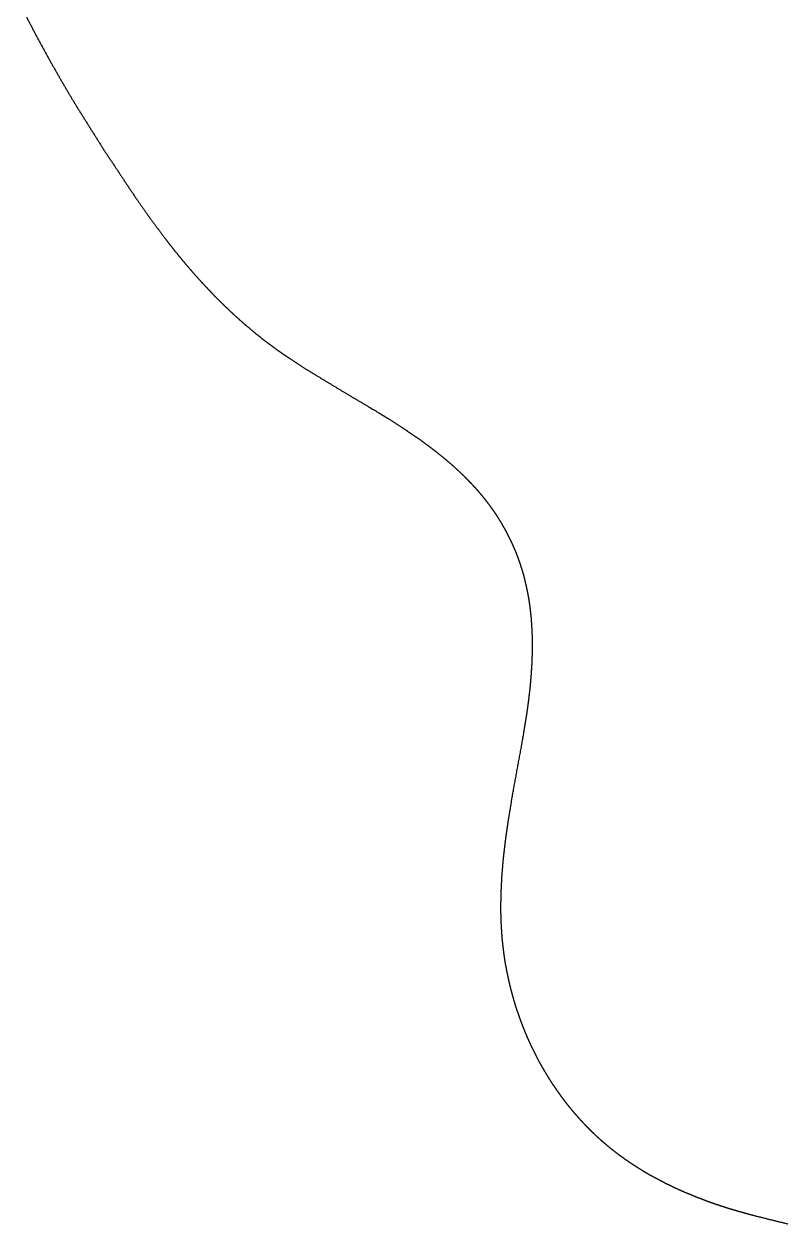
# Model space of a CAD drawing. Header units: feet. Extents: x 3.9 to 4.35, y 0.02 to 1.11.
# Drawn here: x 3.9406 to 4.0151, y 0.019 to 0.1376 of the extents above; entities that cross this region are included whole.
import ezdxf

# ---------------------------------------------------------------- set-up
doc = ezdxf.new("R2010")
doc.units = ezdxf.units.FT
doc.header["$MEASUREMENT"] = 0
doc.layers.add('Standard', color=178, linetype='Continuous', true_color=0x000000)

msp = doc.modelspace()

# ---------------------------------------------------------------- linework, layer by layer
at = {"layer": 'Standard'}
for points in [[(3.94061, 0.13878), (3.94122, 0.1376), (3.94182, 0.13643)], [(3.94061, 0.13878, 0.10032), (3.94122, 0.1376, 0.10032), (3.94182, 0.13643, 0.10032)], [(3.94182, 0.13643), (3.94182, 0.13643, 0.05016), (3.94182, 0.13643, 0.10032)], [(3.94182, 0.13643), (3.94246, 0.13527), (3.94309, 0.13411)], [(3.94182, 0.13643, 0.10032), (3.94246, 0.13527, 0.10032), (3.94309, 0.13411, 0.10032)], [(3.94309, 0.13411), (3.94309, 0.13411, 0.05016), (3.94309, 0.13411, 0.10032)], [(3.94309, 0.13411), (3.94374, 0.13297), (3.9444, 0.13182)], [(3.94309, 0.13411, 0.10032), (3.94374, 0.13297, 0.10032), (3.9444, 0.13182, 0.10032)], [(3.9444, 0.13182), (3.9444, 0.13182, 0.05016), (3.9444, 0.13182, 0.10032)], [(3.9444, 0.13182), (3.94507, 0.13068), (3.94575, 0.12955)], [(3.9444, 0.13182, 0.10032), (3.94507, 0.13068, 0.10032), (3.94575, 0.12955, 0.10032)], [(3.94575, 0.12955), (3.94575, 0.12955, 0.05016), (3.94575, 0.12955, 0.10032)], [(3.94575, 0.12955), (3.94715, 0.12731), (3.94856, 0.12507)], [(3.94575, 0.12955, 0.10032), (3.94715, 0.12731, 0.10032), (3.94856, 0.12507, 0.10032)], [(3.94856, 0.12507), (3.94856, 0.12507, 0.05016), (3.94856, 0.12507, 0.10032)], [(3.94856, 0.12507), (3.95002, 0.12288), (3.95148, 0.12068)], [(3.94856, 0.12507, 0.10032), (3.95002, 0.12288, 0.10032), (3.95148, 0.12068, 0.10032)], [(3.95148, 0.12068), (3.95148, 0.12068, 0.05016), (3.95148, 0.12068, 0.10032)], [(3.95148, 0.12068), (3.95222, 0.11962), (3.95295, 0.11857)], [(3.95148, 0.12068, 0.10032), (3.95222, 0.11962, 0.10032), (3.95295, 0.11857, 0.10032)], [(3.95295, 0.11857), (3.95295, 0.11857, 0.05016), (3.95295, 0.11857, 0.10032)], [(3.95295, 0.11857), (3.95372, 0.11754), (3.95448, 0.11652)], [(3.95295, 0.11857, 0.10032), (3.95372, 0.11754, 0.10032), (3.95448, 0.11652, 0.10032)], [(3.95448, 0.11652), (3.95448, 0.11652, 0.05016), (3.95448, 0.11652, 0.10032)], [(3.95448, 0.11652), (3.95487, 0.11602), (3.95526, 0.11551)], [(3.95448, 0.11652, 0.10032), (3.95487, 0.11602, 0.10032), (3.95526, 0.11551, 0.10032)], [(3.95526, 0.11551), (3.95526, 0.11551, 0.05016), (3.95526, 0.11551, 0.10032)], [(3.95526, 0.11551), (3.95566, 0.11502), (3.95606, 0.11453)], [(3.95526, 0.11551, 0.10032), (3.95566, 0.11502, 0.10032), (3.95606, 0.11453, 0.10032)], [(3.95606, 0.11453), (3.95606, 0.11453, 0.05016), (3.95606, 0.11453, 0.10032)], [(3.95606, 0.11453), (3.95647, 0.11404), (3.95688, 0.11355)], [(3.95606, 0.11453, 0.10032), (3.95647, 0.11404, 0.10032), (3.95688, 0.11355, 0.10032)], [(3.95688, 0.11355), (3.95688, 0.11355, 0.05016), (3.95688, 0.11355, 0.10032)], [(3.95688, 0.11355), (3.9573, 0.11308), (3.95772, 0.1126)], [(3.95688, 0.11355, 0.10032), (3.9573, 0.11308, 0.10032), (3.95772, 0.1126, 0.10032)], [(3.95772, 0.1126), (3.95772, 0.1126, 0.05016), (3.95772, 0.1126, 0.10032)], [(3.95772, 0.1126), (3.95815, 0.11213), (3.95858, 0.11167)], [(3.95772, 0.1126, 0.10032), (3.95815, 0.11213, 0.10032), (3.95858, 0.11167, 0.10032)], [(3.95858, 0.11167), (3.95858, 0.11167, 0.05016), (3.95858, 0.11167, 0.10032)], [(3.95858, 0.11167), (3.95902, 0.11121), (3.95945, 0.11075)], [(3.95858, 0.11167, 0.10032), (3.95902, 0.11121, 0.10032), (3.95945, 0.11075, 0.10032)], [(3.95945, 0.11075), (3.95945, 0.11075, 0.05016), (3.95945, 0.11075, 0.10032)], [(3.95945, 0.11075), (3.95991, 0.11031), (3.96036, 0.10986)], [(3.95945, 0.11075, 0.10032), (3.95991, 0.11031, 0.10032), (3.96036, 0.10986, 0.10032)], [(3.96036, 0.10986), (3.96036, 0.10986, 0.05016), (3.96036, 0.10986, 0.10032)], [(3.96036, 0.10986), (3.96082, 0.10942), (3.96128, 0.10899)], [(3.96036, 0.10986, 0.10032), (3.96082, 0.10942, 0.10032), (3.96128, 0.10899, 0.10032)], [(3.96128, 0.10899), (3.96128, 0.10899, 0.05016), (3.96128, 0.10899, 0.10032)], [(3.96128, 0.10899), (3.96176, 0.10856), (3.96223, 0.10814)], [(3.96128, 0.10899, 0.10032), (3.96176, 0.10856, 0.10032), (3.96223, 0.10814, 0.10032)], [(3.96223, 0.10814), (3.96223, 0.10814, 0.05016), (3.96223, 0.10814, 0.10032)], [(3.96223, 0.10814), (3.96272, 0.10773), (3.96321, 0.10731)], [(3.96223, 0.10814, 0.10032), (3.96272, 0.10773, 0.10032), (3.96321, 0.10731, 0.10032)], [(3.96321, 0.10731), (3.96321, 0.10731, 0.05016), (3.96321, 0.10731, 0.10032)], [(3.96321, 0.10731), (3.96371, 0.10691), (3.96421, 0.10651)], [(3.96321, 0.10731, 0.10032), (3.96371, 0.10691, 0.10032), (3.96421, 0.10651, 0.10032)], [(3.96421, 0.10651), (3.96421, 0.10651, 0.05016), (3.96421, 0.10651, 0.10032)], [(3.96421, 0.10651), (3.96473, 0.10613), (3.96525, 0.10574)], [(3.96421, 0.10651, 0.10032), (3.96473, 0.10613, 0.10032), (3.96525, 0.10574, 0.10032)], [(3.96525, 0.10574), (3.96525, 0.10574, 0.05016), (3.96525, 0.10574, 0.10032)], [(3.96525, 0.10574), (3.96562, 0.10547), (3.966, 0.1052)], [(3.96525, 0.10574, 0.10032), (3.96562, 0.10547, 0.10032), (3.966, 0.1052, 0.10032)], [(3.966, 0.1052), (3.966, 0.1052, 0.05016), (3.966, 0.1052, 0.10032)], [(3.966, 0.1052), (3.96638, 0.10494), (3.96677, 0.10468)], [(3.966, 0.1052, 0.10032), (3.96638, 0.10494, 0.10032), (3.96677, 0.10468, 0.10032)], [(3.96677, 0.10468), (3.96677, 0.10468, 0.05016), (3.96677, 0.10468, 0.10032)], [(3.96677, 0.10468), (3.96755, 0.10417), (3.96834, 0.10366)], [(3.96677, 0.10468, 0.10032), (3.96755, 0.10417, 0.10032), (3.96834, 0.10366, 0.10032)], [(3.96834, 0.10366), (3.96834, 0.10366, 0.05016), (3.96834, 0.10366, 0.10032)], [(3.97649, 0.09874), (3.97649, 0.09874, 0.05016), (3.97649, 0.09874, 0.10032)], [(3.97649, 0.09874), (3.9773, 0.09822), (3.9781, 0.09771)], [(3.97649, 0.09874, 0.10032), (3.9773, 0.09822, 0.10032), (3.9781, 0.09771, 0.10032)], [(3.9781, 0.09771), (3.9781, 0.09771, 0.05016), (3.9781, 0.09771, 0.10032)], [(3.9781, 0.09771), (3.97849, 0.09744), (3.97888, 0.09718)], [(3.9781, 0.09771, 0.10032), (3.97849, 0.09744, 0.10032), (3.97888, 0.09718, 0.10032)], [(3.97888, 0.09718), (3.97888, 0.09718, 0.05016), (3.97888, 0.09718, 0.10032)], [(3.97888, 0.09718), (3.97927, 0.09691), (3.97966, 0.09664)], [(3.97888, 0.09718, 0.10032), (3.97927, 0.09691, 0.10032), (3.97966, 0.09664, 0.10032)], [(3.97966, 0.09664), (3.97966, 0.09664, 0.05016), (3.97966, 0.09664, 0.10032)], [(3.97966, 0.09664), (3.98004, 0.09636), (3.98042, 0.09608)], [(3.97966, 0.09664, 0.10032), (3.98004, 0.09636, 0.10032), (3.98042, 0.09608, 0.10032)], [(3.98042, 0.09608), (3.98042, 0.09608, 0.05016), (3.98042, 0.09608, 0.10032)], [(3.98042, 0.09608), (3.98079, 0.0958), (3.98117, 0.09551)], [(3.98042, 0.09608, 0.10032), (3.98079, 0.0958, 0.10032), (3.98117, 0.09551, 0.10032)], [(3.98117, 0.09551), (3.98117, 0.09551, 0.05016), (3.98117, 0.09551, 0.10032)], [(3.98117, 0.09551), (3.98153, 0.09522), (3.9819, 0.09492)], [(3.98117, 0.09551, 0.10032), (3.98153, 0.09522, 0.10032), (3.9819, 0.09492, 0.10032)], [(3.9819, 0.09492), (3.9819, 0.09492, 0.05016), (3.9819, 0.09492, 0.10032)], [(3.9819, 0.09492), (3.98225, 0.09462), (3.98261, 0.09432)], [(3.9819, 0.09492, 0.10032), (3.98225, 0.09462, 0.10032), (3.98261, 0.09432, 0.10032)], [(3.98261, 0.09432), (3.98261, 0.09432, 0.05016), (3.98261, 0.09432, 0.10032)], [(3.98261, 0.09432), (3.98296, 0.09401), (3.9833, 0.09369)], [(3.98261, 0.09432, 0.10032), (3.98296, 0.09401, 0.10032), (3.9833, 0.09369, 0.10032)], [(3.9833, 0.09369), (3.9833, 0.09369, 0.05016), (3.9833, 0.09369, 0.10032)], [(3.9833, 0.09369), (3.98364, 0.09337), (3.98397, 0.09305)], [(3.9833, 0.09369, 0.10032), (3.98364, 0.09337, 0.10032), (3.98397, 0.09305, 0.10032)], [(3.98397, 0.09305), (3.98397, 0.09305, 0.05016), (3.98397, 0.09305, 0.10032)], [(3.98397, 0.09305), (3.98414, 0.09288), (3.9843, 0.09272)], [(3.98397, 0.09305, 0.10032), (3.98414, 0.09288, 0.10032), (3.9843, 0.09272, 0.10032)], [(3.9843, 0.09272), (3.9843, 0.09272, 0.05016), (3.9843, 0.09272, 0.10032)], [(3.9843, 0.09272), (3.98446, 0.09255), (3.98462, 0.09238)], [(3.9843, 0.09272, 0.10032), (3.98446, 0.09255, 0.10032), (3.98462, 0.09238, 0.10032)], [(3.98462, 0.09238), (3.98462, 0.09238, 0.05016), (3.98462, 0.09238, 0.10032)], [(3.98462, 0.09238), (3.98478, 0.09221), (3.98494, 0.09204)], [(3.98462, 0.09238, 0.10032), (3.98478, 0.09221, 0.10032), (3.98494, 0.09204, 0.10032)], [(3.98494, 0.09204), (3.98494, 0.09204, 0.05016), (3.98494, 0.09204, 0.10032)], [(3.98494, 0.09204), (3.98509, 0.09186), (3.98525, 0.09169)], [(3.98494, 0.09204, 0.10032), (3.98509, 0.09186, 0.10032), (3.98525, 0.09169, 0.10032)], [(3.98525, 0.09169), (3.98525, 0.09169, 0.05016), (3.98525, 0.09169, 0.10032)], [(3.98525, 0.09169), (3.9854, 0.09151), (3.98555, 0.09133)], [(3.98525, 0.09169, 0.10032), (3.9854, 0.09151, 0.10032), (3.98555, 0.09133, 0.10032)], [(3.98555, 0.09133), (3.98555, 0.09133, 0.05016), (3.98555, 0.09133, 0.10032)], [(3.98555, 0.09133), (3.9857, 0.09115), (3.98585, 0.09097)], [(3.98555, 0.09133, 0.10032), (3.9857, 0.09115, 0.10032), (3.98585, 0.09097, 0.10032)], [(3.98585, 0.09097), (3.98585, 0.09097, 0.05016), (3.98585, 0.09097, 0.10032)], [(3.98585, 0.09097), (3.98599, 0.09079), (3.98614, 0.0906)], [(3.98585, 0.09097, 0.10032), (3.98599, 0.09079, 0.10032), (3.98614, 0.0906, 0.10032)], [(3.98614, 0.0906), (3.98614, 0.0906, 0.05016), (3.98614, 0.0906, 0.10032)], [(3.98614, 0.0906), (3.98628, 0.09042), (3.98642, 0.09023)], [(3.98614, 0.0906, 0.10032), (3.98628, 0.09042, 0.10032), (3.98642, 0.09023, 0.10032)], [(3.98642, 0.09023), (3.98642, 0.09023, 0.05016), (3.98642, 0.09023, 0.10032)], [(3.98642, 0.09023), (3.98655, 0.09004), (3.98669, 0.08985)], [(3.98642, 0.09023, 0.10032), (3.98655, 0.09004, 0.10032), (3.98669, 0.08985, 0.10032)], [(3.98669, 0.08985), (3.98669, 0.08985, 0.05016), (3.98669, 0.08985, 0.10032)], [(3.98669, 0.08985), (3.98683, 0.08965), (3.98696, 0.08946)], [(3.98669, 0.08985, 0.10032), (3.98683, 0.08965, 0.10032), (3.98696, 0.08946, 0.10032)], [(3.98696, 0.08946), (3.98696, 0.08946, 0.05016), (3.98696, 0.08946, 0.10032)], [(3.98696, 0.08946), (3.98709, 0.08926), (3.98722, 0.08906)], [(3.98696, 0.08946, 0.10032), (3.98709, 0.08926, 0.10032), (3.98722, 0.08906, 0.10032)], [(3.98722, 0.08906), (3.98722, 0.08906, 0.05016), (3.98722, 0.08906, 0.10032)], [(3.98722, 0.08906), (3.98734, 0.08886), (3.98747, 0.08865)], [(3.98722, 0.08906, 0.10032), (3.98734, 0.08886, 0.10032), (3.98747, 0.08865, 0.10032)], [(3.98747, 0.08865), (3.98747, 0.08865, 0.05016), (3.98747, 0.08865, 0.10032)], [(3.98747, 0.08865), (3.98759, 0.08845), (3.98771, 0.08824)], [(3.98747, 0.08865, 0.10032), (3.98759, 0.08845, 0.10032), (3.98771, 0.08824, 0.10032)], [(3.98771, 0.08824), (3.98771, 0.08824, 0.05016), (3.98771, 0.08824, 0.10032)], [(3.98771, 0.08824), (3.98783, 0.08803), (3.98795, 0.08782)], [(3.98771, 0.08824, 0.10032), (3.98783, 0.08803, 0.10032), (3.98795, 0.08782, 0.10032)], [(3.98795, 0.08782), (3.98795, 0.08782, 0.05016), (3.98795, 0.08782, 0.10032)], [(3.98795, 0.08782), (3.98806, 0.08761), (3.98818, 0.08739)], [(3.98795, 0.08782, 0.10032), (3.98806, 0.08761, 0.10032), (3.98818, 0.08739, 0.10032)], [(3.98818, 0.08739), (3.98818, 0.08739, 0.05016), (3.98818, 0.08739, 0.10032)], [(3.98818, 0.08739), (3.98829, 0.08717), (3.98839, 0.08695)], [(3.98818, 0.08739, 0.10032), (3.98829, 0.08717, 0.10032), (3.98839, 0.08695, 0.10032)], [(3.98839, 0.08695), (3.98853, 0.08667), (3.98867, 0.08638)], [(3.98839, 0.08695, 0.10032), (3.98853, 0.08667, 0.10032), (3.98867, 0.08638, 0.10032)], [(3.98839, 0.08695), (3.98839, 0.08695, 0.05016), (3.98839, 0.08695, 0.10032)], [(3.98867, 0.08638), (3.98867, 0.08638, 0.05016), (3.98867, 0.08638, 0.10032)], [(3.98867, 0.08638), (3.98879, 0.08609), (3.98892, 0.08579)], [(3.98867, 0.08638, 0.10032), (3.98879, 0.08609, 0.10032), (3.98892, 0.08579, 0.10032)], [(3.98892, 0.08579), (3.98892, 0.08579, 0.05016), (3.98892, 0.08579, 0.10032)], [(3.98892, 0.08579), (3.98904, 0.0855), (3.98915, 0.08521)], [(3.98892, 0.08579, 0.10032), (3.98904, 0.0855, 0.10032), (3.98915, 0.08521, 0.10032)], [(3.98915, 0.08521), (3.98915, 0.08521, 0.05016), (3.98915, 0.08521, 0.10032)], [(3.98915, 0.08521), (3.98926, 0.08491), (3.98937, 0.08462)], [(3.98915, 0.08521, 0.10032), (3.98926, 0.08491, 0.10032), (3.98937, 0.08462, 0.10032)], [(3.98937, 0.08462), (3.98937, 0.08462, 0.05016), (3.98937, 0.08462, 0.10032)], [(3.98937, 0.08462), (3.98946, 0.08432), (3.98956, 0.08402)], [(3.98937, 0.08462, 0.10032), (3.98946, 0.08432, 0.10032), (3.98956, 0.08402, 0.10032)], [(3.98956, 0.08402), (3.98956, 0.08402, 0.05016), (3.98956, 0.08402, 0.10032)], [(3.98956, 0.08402), (3.98965, 0.08372), (3.98974, 0.08342)], [(3.98956, 0.08402, 0.10032), (3.98965, 0.08372, 0.10032), (3.98974, 0.08342, 0.10032)], [(3.98974, 0.08342), (3.98974, 0.08342, 0.05016), (3.98974, 0.08342, 0.10032)], [(3.98974, 0.08342), (3.98981, 0.08312), (3.98989, 0.08282)], [(3.98974, 0.08342, 0.10032), (3.98981, 0.08312, 0.10032), (3.98989, 0.08282, 0.10032)], [(3.98989, 0.08282), (3.98989, 0.08282, 0.05016), (3.98989, 0.08282, 0.10032)], [(3.98989, 0.08282), (3.98996, 0.08251), (3.99003, 0.08221)], [(3.98989, 0.08282, 0.10032), (3.98996, 0.08251, 0.10032), (3.99003, 0.08221, 0.10032)], [(3.99003, 0.08221), (3.99003, 0.08221, 0.05016), (3.99003, 0.08221, 0.10032)], [(3.99003, 0.08221), (3.9901, 0.0819), (3.99016, 0.0816)], [(3.99003, 0.08221, 0.10032), (3.9901, 0.0819, 0.10032), (3.99016, 0.0816, 0.10032)], [(3.99016, 0.0816), (3.99016, 0.0816, 0.05016), (3.99016, 0.0816, 0.10032)], [(3.99016, 0.0816), (3.99021, 0.08129), (3.99027, 0.08098)], [(3.99016, 0.0816, 0.10032), (3.99021, 0.08129, 0.10032), (3.99027, 0.08098, 0.10032)], [(3.99027, 0.08098), (3.99027, 0.08098, 0.05016), (3.99027, 0.08098, 0.10032)], [(3.99027, 0.08098), (3.99031, 0.08068), (3.99036, 0.08037)], [(3.99027, 0.08098, 0.10032), (3.99031, 0.08068, 0.10032), (3.99036, 0.08037, 0.10032)], [(3.99036, 0.08037), (3.99036, 0.08037, 0.05016), (3.99036, 0.08037, 0.10032)], [(3.99036, 0.08037), (3.9904, 0.08006), (3.99043, 0.07975)], [(3.99036, 0.08037, 0.10032), (3.9904, 0.08006, 0.10032), (3.99043, 0.07975, 0.10032)], [(3.99043, 0.07975), (3.99043, 0.07975, 0.05016), (3.99043, 0.07975, 0.10032)], [(3.99043, 0.07975), (3.99046, 0.07944), (3.9905, 0.07913)], [(3.99043, 0.07975, 0.10032), (3.99046, 0.07944, 0.10032), (3.9905, 0.07913, 0.10032)], [(3.9905, 0.07913), (3.9905, 0.07913, 0.05016), (3.9905, 0.07913, 0.10032)], [(3.9905, 0.07913), (3.99052, 0.07882), (3.99054, 0.07851)], [(3.9905, 0.07913, 0.10032), (3.99052, 0.07882, 0.10032), (3.99054, 0.07851, 0.10032)], [(3.99054, 0.07851), (3.99054, 0.07851, 0.05016), (3.99054, 0.07851, 0.10032)], [(3.99054, 0.07851), (3.99056, 0.07819), (3.99058, 0.07788)], [(3.99054, 0.07851, 0.10032), (3.99056, 0.07819, 0.10032), (3.99058, 0.07788, 0.10032)], [(3.99058, 0.07788), (3.99058, 0.07788, 0.05016), (3.99058, 0.07788, 0.10032)], [(3.99058, 0.07788), (3.99059, 0.07757), (3.9906, 0.07726)], [(3.99058, 0.07788, 0.10032), (3.99059, 0.07757, 0.10032), (3.9906, 0.07726, 0.10032)], [(3.9906, 0.07726), (3.9906, 0.07726, 0.05016), (3.9906, 0.07726, 0.10032)], [(3.9906, 0.07726), (3.99061, 0.07694), (3.99061, 0.07663)], [(3.9906, 0.07726, 0.10032), (3.99061, 0.07694, 0.10032), (3.99061, 0.07663, 0.10032)], [(3.99061, 0.076), (3.99059, 0.07537), (3.99057, 0.07474)], [(3.99061, 0.076, 0.10032), (3.99059, 0.07537, 0.10032), (3.99057, 0.07474, 0.10032)], [(3.99061, 0.07663), (3.99061, 0.07663, 0.05016), (3.99061, 0.07663, 0.10032)], [(3.99061, 0.07663), (3.99061, 0.07632), (3.99061, 0.076)], [(3.99061, 0.07663, 0.10032), (3.99061, 0.07632, 0.10032), (3.99061, 0.076, 0.10032)], [(3.99061, 0.076), (3.99061, 0.076, 0.05016), (3.99061, 0.076, 0.10032)], [(3.99057, 0.07474), (3.99053, 0.07412), (3.99049, 0.07349)], [(3.99057, 0.07474, 0.10032), (3.99053, 0.07412, 0.10032), (3.99049, 0.07349, 0.10032)], [(3.99057, 0.07474), (3.99057, 0.07474, 0.05016), (3.99057, 0.07474, 0.10032)], [(3.99049, 0.07349), (3.99044, 0.07286), (3.99038, 0.07223)], [(3.99049, 0.07349, 0.10032), (3.99044, 0.07286, 0.10032), (3.99038, 0.07223, 0.10032)], [(3.99049, 0.07349), (3.99049, 0.07349, 0.05016), (3.99049, 0.07349, 0.10032)], [(3.99038, 0.07223), (3.99031, 0.07161), (3.99023, 0.07098)], [(3.99038, 0.07223, 0.10032), (3.99031, 0.07161, 0.10032), (3.99023, 0.07098, 0.10032)], [(3.99038, 0.07223), (3.99038, 0.07223, 0.05016), (3.99038, 0.07223, 0.10032)], [(3.99023, 0.07098), (3.99015, 0.07036), (3.99006, 0.06973)], [(3.99023, 0.07098, 0.10032), (3.99015, 0.07036, 0.10032), (3.99006, 0.06973, 0.10032)], [(3.99023, 0.07098), (3.99023, 0.07098, 0.05016), (3.99023, 0.07098, 0.10032)], [(3.99006, 0.06973), (3.99006, 0.06973, 0.05016), (3.99006, 0.06973, 0.10032)], [(3.98822, 0.05914), (3.98813, 0.05846), (3.98803, 0.05778)], [(3.98822, 0.05914, 0.10032), (3.98813, 0.05846, 0.10032), (3.98803, 0.05778, 0.10032)], [(3.98822, 0.05914), (3.98822, 0.05914, 0.05016), (3.98822, 0.05914, 0.10032)], [(3.98803, 0.05778), (3.98794, 0.0571), (3.98786, 0.05642)], [(3.98803, 0.05778, 0.10032), (3.98794, 0.0571, 0.10032), (3.98786, 0.05642, 0.10032)], [(3.98803, 0.05778), (3.98803, 0.05778, 0.05016), (3.98803, 0.05778, 0.10032)], [(3.98786, 0.05642), (3.98778, 0.05573), (3.98771, 0.05505)], [(3.98786, 0.05642, 0.10032), (3.98778, 0.05573, 0.10032), (3.98771, 0.05505, 0.10032)], [(3.98786, 0.05642), (3.98786, 0.05642, 0.05016), (3.98786, 0.05642, 0.10032)], [(3.98771, 0.05505), (3.98766, 0.05437), (3.9876, 0.05369)], [(3.98771, 0.05505, 0.10032), (3.98766, 0.05437, 0.10032), (3.9876, 0.05369, 0.10032)], [(3.98771, 0.05505), (3.98771, 0.05505, 0.05016), (3.98771, 0.05505, 0.10032)], [(3.9876, 0.05369), (3.98757, 0.053), (3.98753, 0.05232)], [(3.9876, 0.05369, 0.10032), (3.98757, 0.053, 0.10032), (3.98753, 0.05232, 0.10032)], [(3.9876, 0.05369), (3.9876, 0.05369, 0.05016), (3.9876, 0.05369, 0.10032)], [(3.98753, 0.05232), (3.98752, 0.05163), (3.9875, 0.05095)], [(3.98753, 0.05232, 0.10032), (3.98752, 0.05163, 0.10032), (3.9875, 0.05095, 0.10032)], [(3.98753, 0.05232), (3.98753, 0.05232, 0.05016), (3.98753, 0.05232, 0.10032)], [(3.9875, 0.05095), (3.9875, 0.05095, 0.05016), (3.9875, 0.05095, 0.10032)], [(3.9875, 0.05095), (3.9875, 0.05061), (3.9875, 0.05027)], [(3.9875, 0.05095, 0.10032), (3.9875, 0.05061, 0.10032), (3.9875, 0.05027, 0.10032)], [(3.9875, 0.05027), (3.9875, 0.05027, 0.05016), (3.9875, 0.05027, 0.10032)], [(3.9875, 0.05027), (3.98751, 0.04992), (3.98752, 0.04958)], [(3.9875, 0.05027, 0.10032), (3.98751, 0.04992, 0.10032), (3.98752, 0.04958, 0.10032)], [(3.98752, 0.04958), (3.98752, 0.04958, 0.05016), (3.98752, 0.04958, 0.10032)], [(3.98752, 0.04958), (3.98753, 0.04924), (3.98755, 0.04889)], [(3.98752, 0.04958, 0.10032), (3.98753, 0.04924, 0.10032), (3.98755, 0.04889, 0.10032)], [(3.98755, 0.04889), (3.98755, 0.04889, 0.05016), (3.98755, 0.04889, 0.10032)], [(3.98755, 0.04889), (3.98757, 0.04855), (3.98759, 0.04821)], [(3.98755, 0.04889, 0.10032), (3.98757, 0.04855, 0.10032), (3.98759, 0.04821, 0.10032)], [(3.98759, 0.04821), (3.98759, 0.04821, 0.05016), (3.98759, 0.04821, 0.10032)], [(3.98759, 0.04821), (3.98762, 0.04787), (3.98764, 0.04752)], [(3.98759, 0.04821, 0.10032), (3.98762, 0.04787, 0.10032), (3.98764, 0.04752, 0.10032)], [(3.98764, 0.04752), (3.98764, 0.04752, 0.05016), (3.98764, 0.04752, 0.10032)], [(3.98764, 0.04752), (3.98768, 0.04718), (3.98772, 0.04684)], [(3.98764, 0.04752, 0.10032), (3.98768, 0.04718, 0.10032), (3.98772, 0.04684, 0.10032)], [(3.98772, 0.04684), (3.98772, 0.04684, 0.05016), (3.98772, 0.04684, 0.10032)], [(3.98772, 0.04684), (3.98776, 0.04649), (3.9878, 0.04615)], [(3.98772, 0.04684, 0.10032), (3.98776, 0.04649, 0.10032), (3.9878, 0.04615, 0.10032)], [(3.9878, 0.04615), (3.9878, 0.04615, 0.05016), (3.9878, 0.04615, 0.10032)], [(3.9878, 0.04615), (3.98785, 0.04581), (3.9879, 0.04546)], [(3.9878, 0.04615, 0.10032), (3.98785, 0.04581, 0.10032), (3.9879, 0.04546, 0.10032)], [(3.9879, 0.04546), (3.9879, 0.04546, 0.05016), (3.9879, 0.04546, 0.10032)], [(3.9879, 0.04546), (3.98795, 0.04517), (3.988, 0.04488)], [(3.9879, 0.04546, 0.10032), (3.98795, 0.04517, 0.10032), (3.988, 0.04488, 0.10032)], [(3.988, 0.04488), (3.988, 0.04488, 0.05016), (3.988, 0.04488, 0.10032)], [(3.988, 0.04488), (3.98806, 0.0446), (3.98811, 0.04431)], [(3.988, 0.04488, 0.10032), (3.98806, 0.0446, 0.10032), (3.98811, 0.04431, 0.10032)], [(3.98811, 0.04431), (3.98811, 0.04431, 0.05016), (3.98811, 0.04431, 0.10032)], [(3.98811, 0.04431), (3.98817, 0.04402), (3.98823, 0.04374)], [(3.98811, 0.04431, 0.10032), (3.98817, 0.04402, 0.10032), (3.98823, 0.04374, 0.10032)], [(3.98823, 0.04374), (3.98823, 0.04374, 0.05016), (3.98823, 0.04374, 0.10032)], [(3.98823, 0.04374), (3.98829, 0.04345), (3.98836, 0.04317)], [(3.98823, 0.04374, 0.10032), (3.98829, 0.04345, 0.10032), (3.98836, 0.04317, 0.10032)], [(3.98836, 0.04317), (3.98836, 0.04317, 0.05016), (3.98836, 0.04317, 0.10032)], [(3.98836, 0.04317), (3.98843, 0.04288), (3.9885, 0.0426)], [(3.98836, 0.04317, 0.10032), (3.98843, 0.04288, 0.10032), (3.9885, 0.0426, 0.10032)], [(3.9885, 0.0426), (3.9885, 0.0426, 0.05016), (3.9885, 0.0426, 0.10032)], [(3.9885, 0.0426), (3.98858, 0.04231), (3.98865, 0.04203)], [(3.9885, 0.0426, 0.10032), (3.98858, 0.04231, 0.10032), (3.98865, 0.04203, 0.10032)], [(3.98865, 0.04203), (3.98865, 0.04203, 0.05016), (3.98865, 0.04203, 0.10032)], [(3.98865, 0.04203), (3.98873, 0.04175), (3.98881, 0.04147)], [(3.98865, 0.04203, 0.10032), (3.98873, 0.04175, 0.10032), (3.98881, 0.04147, 0.10032)], [(3.98881, 0.04147), (3.98881, 0.04147, 0.05016), (3.98881, 0.04147, 0.10032)], [(3.98881, 0.04147), (3.9889, 0.04119), (3.98898, 0.04091)], [(3.98881, 0.04147, 0.10032), (3.9889, 0.04119, 0.10032), (3.98898, 0.04091, 0.10032)], [(3.98898, 0.04091), (3.98898, 0.04091, 0.05016), (3.98898, 0.04091, 0.10032)], [(3.98898, 0.04091), (3.98907, 0.04063), (3.98917, 0.04035)], [(3.98898, 0.04091, 0.10032), (3.98907, 0.04063, 0.10032), (3.98917, 0.04035, 0.10032)], [(3.98917, 0.04035), (3.98917, 0.04035, 0.05016), (3.98917, 0.04035, 0.10032)], [(3.98917, 0.04035), (3.98926, 0.04008), (3.98936, 0.0398)], [(3.98917, 0.04035, 0.10032), (3.98926, 0.04008, 0.10032), (3.98936, 0.0398, 0.10032)], [(3.98936, 0.0398), (3.98936, 0.0398, 0.05016), (3.98936, 0.0398, 0.10032)], [(3.98936, 0.0398), (3.98946, 0.03953), (3.98956, 0.03925)], [(3.98936, 0.0398, 0.10032), (3.98946, 0.03953, 0.10032), (3.98956, 0.03925, 0.10032)], [(3.98956, 0.03925), (3.98956, 0.03925, 0.05016), (3.98956, 0.03925, 0.10032)], [(3.98956, 0.03925), (3.98967, 0.03898), (3.98977, 0.03871)], [(3.98956, 0.03925, 0.10032), (3.98967, 0.03898, 0.10032), (3.98977, 0.03871, 0.10032)], [(3.98977, 0.03871), (3.98977, 0.03871, 0.05016), (3.98977, 0.03871, 0.10032)], [(3.98977, 0.03871), (3.98988, 0.03844), (3.99, 0.03817)], [(3.98977, 0.03871, 0.10032), (3.98988, 0.03844, 0.10032), (3.99, 0.03817, 0.10032)], [(3.99, 0.03817), (3.99, 0.03817, 0.05016), (3.99, 0.03817, 0.10032)], [(3.99, 0.03817), (3.99011, 0.0379), (3.99023, 0.03763)], [(3.99, 0.03817, 0.10032), (3.99011, 0.0379, 0.10032), (3.99023, 0.03763, 0.10032)], [(3.99023, 0.03763), (3.99023, 0.03763, 0.05016), (3.99023, 0.03763, 0.10032)], [(3.99023, 0.03763), (3.99035, 0.03737), (3.99047, 0.0371)], [(3.99023, 0.03763, 0.10032), (3.99035, 0.03737, 0.10032), (3.99047, 0.0371, 0.10032)], [(3.99047, 0.0371), (3.99047, 0.0371, 0.05016), (3.99047, 0.0371, 0.10032)], [(3.99047, 0.0371), (3.9906, 0.03684), (3.99073, 0.03657)], [(3.99047, 0.0371, 0.10032), (3.9906, 0.03684, 0.10032), (3.99073, 0.03657, 0.10032)], [(3.99073, 0.03657), (3.99073, 0.03657, 0.05016), (3.99073, 0.03657, 0.10032)], [(3.99073, 0.03657), (3.99086, 0.03631), (3.99099, 0.03605)], [(3.99073, 0.03657, 0.10032), (3.99086, 0.03631, 0.10032), (3.99099, 0.03605, 0.10032)], [(3.99099, 0.03605), (3.99099, 0.03605, 0.05016), (3.99099, 0.03605, 0.10032)], [(3.99099, 0.03605), (3.99113, 0.03579), (3.99126, 0.03553)], [(3.99099, 0.03605, 0.10032), (3.99113, 0.03579, 0.10032), (3.99126, 0.03553, 0.10032)], [(3.99126, 0.03553), (3.99126, 0.03553, 0.05016), (3.99126, 0.03553, 0.10032)], [(3.99126, 0.03553), (3.9914, 0.03528), (3.99155, 0.03502)], [(3.99126, 0.03553, 0.10032), (3.9914, 0.03528, 0.10032), (3.99155, 0.03502, 0.10032)], [(3.99155, 0.03502), (3.99155, 0.03502, 0.05016), (3.99155, 0.03502, 0.10032)], [(3.99155, 0.03502), (3.99169, 0.03477), (3.99184, 0.03452)], [(3.99155, 0.03502, 0.10032), (3.99169, 0.03477, 0.10032), (3.99184, 0.03452, 0.10032)], [(3.99184, 0.03452), (3.99184, 0.03452, 0.05016), (3.99184, 0.03452, 0.10032)], [(3.99184, 0.03452), (3.99199, 0.03427), (3.99214, 0.03402)], [(3.99184, 0.03452, 0.10032), (3.99199, 0.03427, 0.10032), (3.99214, 0.03402, 0.10032)], [(3.99214, 0.03402), (3.99214, 0.03402, 0.05016), (3.99214, 0.03402, 0.10032)], [(3.99214, 0.03402), (3.9923, 0.03377), (3.99245, 0.03352)], [(3.99214, 0.03402, 0.10032), (3.9923, 0.03377, 0.10032), (3.99245, 0.03352, 0.10032)], [(3.99245, 0.03352), (3.99245, 0.03352, 0.05016), (3.99245, 0.03352, 0.10032)], [(3.99245, 0.03352), (3.99261, 0.03328), (3.99278, 0.03304)], [(3.99245, 0.03352, 0.10032), (3.99261, 0.03328, 0.10032), (3.99278, 0.03304, 0.10032)], [(3.99278, 0.03304), (3.99278, 0.03304, 0.05016), (3.99278, 0.03304, 0.10032)], [(3.99278, 0.03304), (3.99294, 0.0328), (3.99311, 0.03256)], [(3.99278, 0.03304, 0.10032), (3.99294, 0.0328, 0.10032), (3.99311, 0.03256, 0.10032)], [(3.99311, 0.03256), (3.99311, 0.03256, 0.05016), (3.99311, 0.03256, 0.10032)], [(3.99311, 0.03256), (3.99328, 0.03232), (3.99345, 0.03208)], [(3.99311, 0.03256, 0.10032), (3.99328, 0.03232, 0.10032), (3.99345, 0.03208, 0.10032)], [(3.99345, 0.03208), (3.99345, 0.03208, 0.05016), (3.99345, 0.03208, 0.10032)], [(3.99345, 0.03208), (3.99363, 0.03185), (3.9938, 0.03161)], [(3.99345, 0.03208, 0.10032), (3.99363, 0.03185, 0.10032), (3.9938, 0.03161, 0.10032)], [(3.9938, 0.03161), (3.9938, 0.03161, 0.05016), (3.9938, 0.03161, 0.10032)], [(3.9938, 0.03161), (3.99398, 0.03138), (3.99416, 0.03115)], [(3.9938, 0.03161, 0.10032), (3.99398, 0.03138, 0.10032), (3.99416, 0.03115, 0.10032)], [(3.99416, 0.03115), (3.99416, 0.03115, 0.05016), (3.99416, 0.03115, 0.10032)], [(3.99416, 0.03115), (3.99435, 0.03093), (3.99453, 0.0307)], [(3.99416, 0.03115, 0.10032), (3.99435, 0.03093, 0.10032), (3.99453, 0.0307, 0.10032)], [(3.99453, 0.0307), (3.99453, 0.0307, 0.05016), (3.99453, 0.0307, 0.10032)], [(3.99453, 0.0307), (3.99472, 0.03048), (3.99491, 0.03026)], [(3.99453, 0.0307, 0.10032), (3.99472, 0.03048, 0.10032), (3.99491, 0.03026, 0.10032)], [(3.99491, 0.03026), (3.99491, 0.03026, 0.05016), (3.99491, 0.03026, 0.10032)], [(3.99491, 0.03026), (3.99511, 0.03004), (3.9953, 0.02982)], [(3.99491, 0.03026, 0.10032), (3.99511, 0.03004, 0.10032), (3.9953, 0.02982, 0.10032)], [(3.9953, 0.02982), (3.9953, 0.02982, 0.05016), (3.9953, 0.02982, 0.10032)], [(3.9953, 0.02982), (3.9955, 0.0296), (3.9957, 0.02939)], [(3.9953, 0.02982, 0.10032), (3.9955, 0.0296, 0.10032), (3.9957, 0.02939, 0.10032)], [(3.9957, 0.02939), (3.9957, 0.02939, 0.05016), (3.9957, 0.02939, 0.10032)], [(3.9957, 0.02939), (3.9959, 0.02918), (3.99611, 0.02897)], [(3.9957, 0.02939, 0.10032), (3.9959, 0.02918, 0.10032), (3.99611, 0.02897, 0.10032)], [(3.99611, 0.02897), (3.99611, 0.02897, 0.05016), (3.99611, 0.02897, 0.10032)], [(3.99611, 0.02897), (3.99632, 0.02876), (3.99652, 0.02855)], [(3.99611, 0.02897, 0.10032), (3.99632, 0.02876, 0.10032), (3.99652, 0.02855, 0.10032)], [(3.99652, 0.02855), (3.99652, 0.02855, 0.05016), (3.99652, 0.02855, 0.10032)], [(3.99652, 0.02855), (3.99674, 0.02835), (3.99695, 0.02815)], [(3.99652, 0.02855, 0.10032), (3.99674, 0.02835, 0.10032), (3.99695, 0.02815, 0.10032)], [(3.99695, 0.02815), (3.99695, 0.02815, 0.05016), (3.99695, 0.02815, 0.10032)], [(3.99695, 0.02815), (3.99717, 0.02795), (3.99738, 0.02776)], [(3.99695, 0.02815, 0.10032), (3.99717, 0.02795, 0.10032), (3.99738, 0.02776, 0.10032)], [(3.99738, 0.02776), (3.99738, 0.02776, 0.05016), (3.99738, 0.02776, 0.10032)], [(3.99738, 0.02776), (3.9976, 0.02757), (3.99783, 0.02738)], [(3.99738, 0.02776, 0.10032), (3.9976, 0.02757, 0.10032), (3.99783, 0.02738, 0.10032)], [(3.99783, 0.02738), (3.99783, 0.02738, 0.05016), (3.99783, 0.02738, 0.10032)], [(3.99783, 0.02738), (3.99805, 0.02719), (3.99827, 0.02701)], [(3.99783, 0.02738, 0.10032), (3.99805, 0.02719, 0.10032), (3.99827, 0.02701, 0.10032)], [(3.99827, 0.02701), (3.99827, 0.02701, 0.05016), (3.99827, 0.02701, 0.10032)], [(3.99827, 0.02701), (3.9985, 0.02683), (3.99873, 0.02665)], [(3.99827, 0.02701, 0.10032), (3.9985, 0.02683, 0.10032), (3.99873, 0.02665, 0.10032)], [(3.99873, 0.02665), (3.99873, 0.02665, 0.05016), (3.99873, 0.02665, 0.10032)], [(3.99873, 0.02665), (3.99896, 0.02647), (3.99919, 0.0263)], [(3.99873, 0.02665, 0.10032), (3.99896, 0.02647, 0.10032), (3.99919, 0.0263, 0.10032)], [(3.99919, 0.0263), (3.99919, 0.0263, 0.05016), (3.99919, 0.0263, 0.10032)], [(3.99919, 0.0263), (3.99943, 0.02613), (3.99966, 0.02596)], [(3.99919, 0.0263, 0.10032), (3.99943, 0.02613, 0.10032), (3.99966, 0.02596, 0.10032)], [(3.99966, 0.02596), (3.99966, 0.02596, 0.05016), (3.99966, 0.02596, 0.10032)], [(3.99966, 0.02596), (3.9999, 0.02579), (4.00014, 0.02563)], [(3.99966, 0.02596, 0.10032), (3.9999, 0.02579, 0.10032), (4.00014, 0.02563, 0.10032)], [(4.00014, 0.02563), (4.00014, 0.02563, 0.05016), (4.00014, 0.02563, 0.10032)], [(4.00014, 0.02563), (4.00038, 0.02547), (4.00062, 0.02531)], [(4.00014, 0.02563, 0.10032), (4.00038, 0.02547, 0.10032), (4.00062, 0.02531, 0.10032)], [(4.00062, 0.02531), (4.00062, 0.02531, 0.05016), (4.00062, 0.02531, 0.10032)], [(4.00062, 0.02531), (4.00087, 0.02515), (4.00111, 0.025)], [(4.00062, 0.02531, 0.10032), (4.00087, 0.02515, 0.10032), (4.00111, 0.025, 0.10032)], [(4.00111, 0.025), (4.00111, 0.025, 0.05016), (4.00111, 0.025, 0.10032)], [(4.00111, 0.025), (4.00136, 0.02484), (4.0016, 0.02469)], [(4.00111, 0.025, 0.10032), (4.00136, 0.02484, 0.10032), (4.0016, 0.02469, 0.10032)], [(4.0016, 0.02469), (4.0016, 0.02469, 0.05016), (4.0016, 0.02469, 0.10032)], [(4.0016, 0.02469), (4.00185, 0.02455), (4.0021, 0.0244)], [(4.0016, 0.02469, 0.10032), (4.00185, 0.02455, 0.10032), (4.0021, 0.0244, 0.10032)], [(4.0021, 0.0244), (4.0021, 0.0244, 0.05016), (4.0021, 0.0244, 0.10032)], [(4.0021, 0.0244), (4.00236, 0.02426), (4.00261, 0.02412)], [(4.0021, 0.0244, 0.10032), (4.00236, 0.02426, 0.10032), (4.00261, 0.02412, 0.10032)], [(4.00261, 0.02412), (4.00261, 0.02412, 0.05016), (4.00261, 0.02412, 0.10032)], [(4.00261, 0.02412), (4.00312, 0.02385), (4.00363, 0.02358)], [(4.00261, 0.02412, 0.10032), (4.00312, 0.02385, 0.10032), (4.00363, 0.02358, 0.10032)], [(4.00363, 0.02358), (4.00363, 0.02358, 0.05016), (4.00363, 0.02358, 0.10032)], [(4.00363, 0.02358), (4.00416, 0.02332), (4.00468, 0.02307)], [(4.00363, 0.02358, 0.10032), (4.00416, 0.02332, 0.10032), (4.00468, 0.02307, 0.10032)], [(4.00468, 0.02307), (4.00468, 0.02307, 0.05016), (4.00468, 0.02307, 0.10032)], [(4.00468, 0.02307), (4.00521, 0.02283), (4.00574, 0.0226)], [(4.00468, 0.02307, 0.10032), (4.00521, 0.02283, 0.10032), (4.00574, 0.0226, 0.10032)], [(4.00574, 0.0226), (4.00574, 0.0226, 0.05016), (4.00574, 0.0226, 0.10032)], [(4.00574, 0.0226), (4.00628, 0.02238), (4.00681, 0.02216)], [(4.00574, 0.0226, 0.10032), (4.00628, 0.02238, 0.10032), (4.00681, 0.02216, 0.10032)], [(4.00681, 0.02216), (4.00681, 0.02216, 0.05016), (4.00681, 0.02216, 0.10032)], [(4.00681, 0.02216), (4.00736, 0.02195), (4.0079, 0.02174)], [(4.00681, 0.02216, 0.10032), (4.00736, 0.02195, 0.10032), (4.0079, 0.02174, 0.10032)], [(4.0079, 0.02174), (4.0079, 0.02174, 0.05016), (4.0079, 0.02174, 0.10032)], [(4.0079, 0.02174), (4.00845, 0.02155), (4.009, 0.02136)], [(4.0079, 0.02174, 0.10032), (4.00845, 0.02155, 0.10032), (4.009, 0.02136, 0.10032)], [(4.009, 0.02136), (4.009, 0.02136, 0.05016), (4.009, 0.02136, 0.10032)], [(4.009, 0.02136), (4.00956, 0.02118), (4.01011, 0.02101)], [(4.009, 0.02136, 0.10032), (4.00956, 0.02118, 0.10032), (4.01011, 0.02101, 0.10032)], [(4.01011, 0.02101), (4.01011, 0.02101, 0.05016), (4.01011, 0.02101, 0.10032)], [(4.01011, 0.02101), (4.01067, 0.02084), (4.01123, 0.02068)], [(4.01011, 0.02101, 0.10032), (4.01067, 0.02084, 0.10032), (4.01123, 0.02068, 0.10032)], [(4.01123, 0.02068), (4.01123, 0.02068, 0.05016), (4.01123, 0.02068, 0.10032)], [(4.01123, 0.02068), (4.01179, 0.02053), (4.01235, 0.02037)], [(4.01123, 0.02068, 0.10032), (4.01179, 0.02053, 0.10032), (4.01235, 0.02037, 0.10032)], [(4.01235, 0.02037), (4.01235, 0.02037, 0.05016), (4.01235, 0.02037, 0.10032)], [(4.01235, 0.02037), (4.01506, 0.0197), (4.01776, 0.01903)], [(4.01235, 0.02037, 0.10032), (4.01506, 0.0197, 0.10032), (4.01776, 0.01903, 0.10032)]]:
    msp.add_open_spline(points, degree=2, dxfattribs=at)
for points, knots in [([(3.96834, 0.10366), (3.96996, 0.10267), (3.97158, 0.10169), (3.97322, 0.10071), (3.97487, 0.09974), (3.97568, 0.09924), (3.97649, 0.09874)], [881, 881, 881, 882, 882, 883, 883, 884, 884, 884]), ([(3.96834, 0.10366, 0.10032), (3.96996, 0.10267, 0.10032), (3.97158, 0.10169, 0.10032), (3.97322, 0.10071, 0.10032), (3.97487, 0.09974, 0.10032), (3.97568, 0.09924, 0.10032), (3.97649, 0.09874, 0.10032)], [881, 881, 881, 882, 882, 883, 883, 884, 884, 884]), ([(3.99006, 0.06973), (3.98986, 0.0685), (3.98966, 0.06727), (3.98916, 0.06456), (3.98867, 0.06185), (3.98845, 0.0605), (3.98822, 0.05914)], [23, 23, 23, 24, 24, 25, 25, 26, 26, 26]), ([(3.99006, 0.06973, 0.10032), (3.98986, 0.0685, 0.10032), (3.98966, 0.06727, 0.10032), (3.98916, 0.06456, 0.10032), (3.98867, 0.06185, 0.10032), (3.98845, 0.0605, 0.10032), (3.98822, 0.05914, 0.10032)], [23, 23, 23, 24, 24, 25, 25, 26, 26, 26])]:
    msp.add_open_spline(points, degree=2, knots=knots, dxfattribs=at)

doc.saveas('drawing.dxf')
